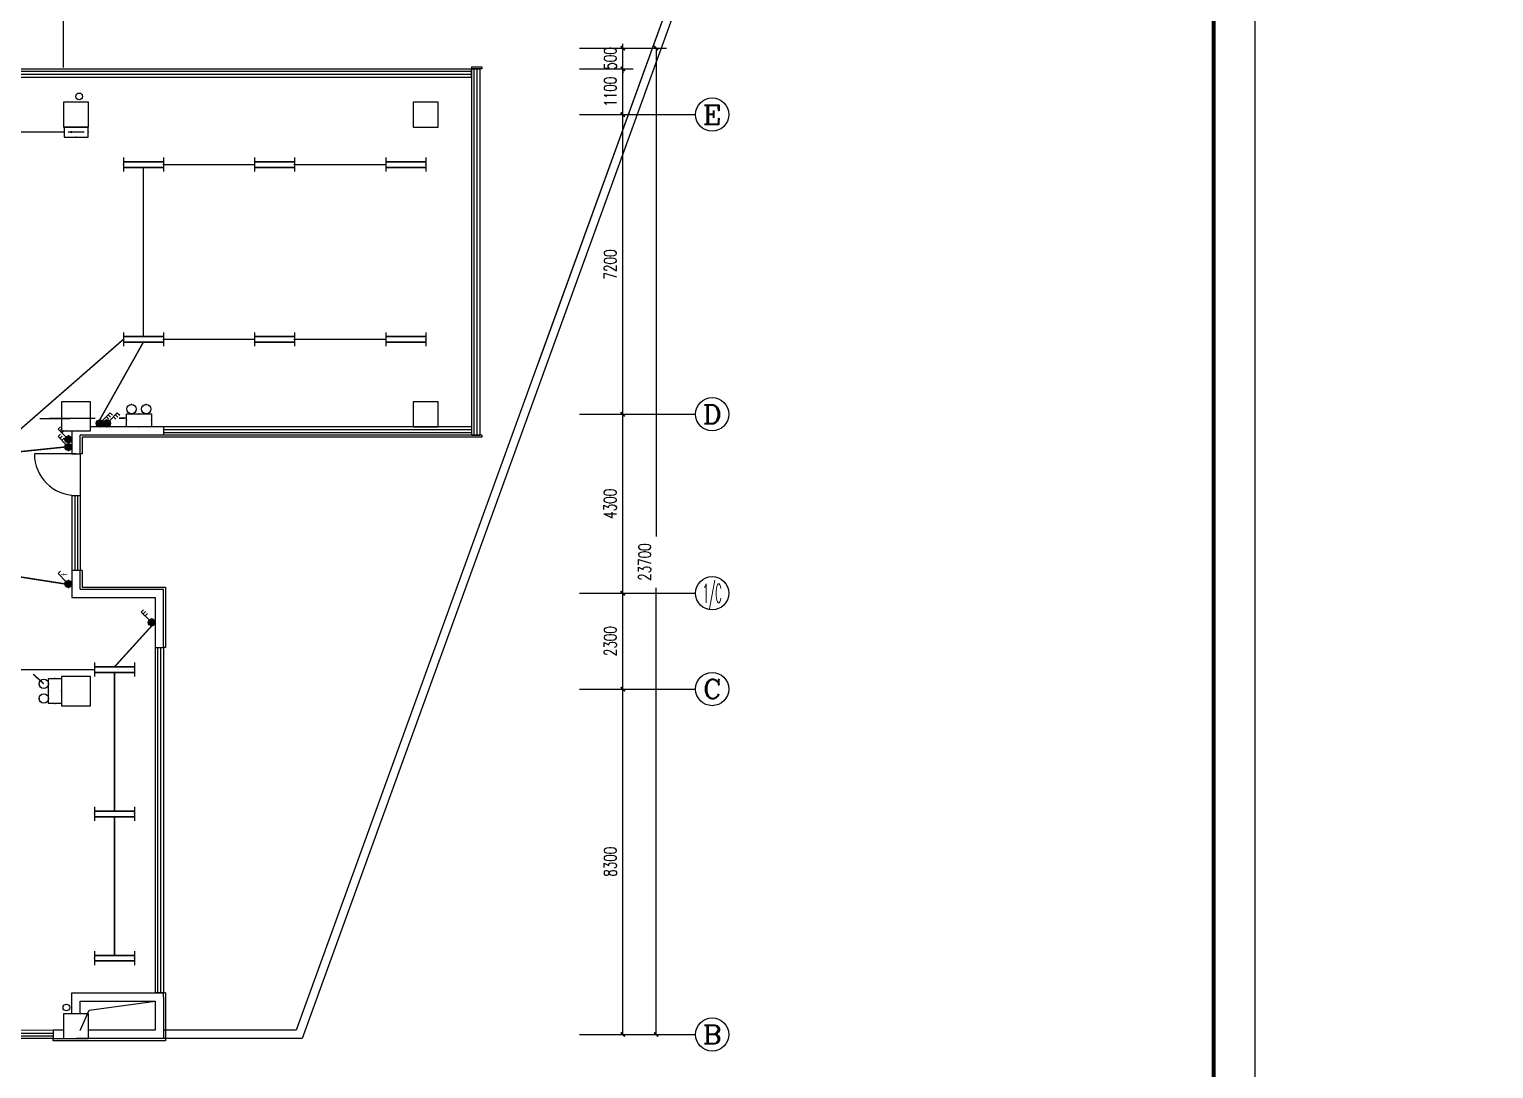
# Model space of a CAD drawing. Extents: x 2166032 to 5302137, y 581493 to 2416206.
# Drawn here: x 2509170 to 2544354, y 1052392 to 1077364 of the extents above; entities that cross this region are included whole.
import ezdxf
from ezdxf.enums import TextEntityAlignment as Align

# ---------------------------------------------------------------- set-up
doc = ezdxf.new("R2010")
doc.units = 0
doc.header["$LTSCALE"] = 1000
doc.header["$MEASUREMENT"] = 0
doc.linetypes.add('DASH', pattern=[0.35, 0.25, -0.1])
for name, color, linetype in [('AXIS', 3, 'Continuous'), ('AXIS_TEXT', 7, 'Continuous'), ('COLUMN', 2, 'Continuous'), ('EQUIP-照明', 3, 'Continuous'), ('PUB_TITLE', 137, 'Continuous'), ('STAIR', 8, 'Continuous'), ('SURFACE', 8, 'Continuous'), ('TEL_TEXT', 7, 'Continuous'), ('WALL', 8, 'Continuous'), ('WINDOW', 8, 'Continuous'), ('WIRE-应急', 6, 'DASH'), ('WIRE-照明', 1, 'Continuous'), ('屋面', 151, 'Continuous')]:
    doc.layers.add(name, color=color, linetype=linetype)
doc.styles.add('_TCH_AXIS', font='complex_.ttf')
doc.styles.add('_TEL_DIM', font='@tssdeng.shx', dxfattribs={"width": 0.8, "height": 3.5, "bigfont": '!tssdchn.shx'})
doc.styles.add('COMPLEX', font='complex_.ttf')
doc.styles.add('DIM_FONT', font='simplex_.ttf', dxfattribs={"width": 0.7})
doc.styles.get("Standard").update_dxf_attribs({"font": 'tssdeng.shx', "bigfont": 'tssdchn.shx'})
doc.dimstyles.new('DIMN', dxfattribs={"dimtxt": 300, "dimasz": 100, "dimexe": 250, "dimexo": 300, "dimgap": 150, "dimtad": 1, "dimdec": 0, "dimzin": 0, "dimdsep": 46, "dimtxsty": 'DIM_FONT', "dimblk": 'ARCHTICK', "dimcen": 0.09, "dimclrt": 7, "dimazin": 2, "dimtfac": 1, "dimtdec": 0, "dimtix": 1, "dimtmove": 2, "dimatfit": 3, "dimldrblk": 'ARCHTICK', "dimfxl": 1, "dimtolj": 1, "dimtzin": 0, "dimarcsym": 0})

# ---------------------------------------------------------------- blocks, each defined once
blk = doc.blocks.new('$equip$00001160')
for p, q in [((-1.2, 0.417), (-1.2, -0.417)), ((-1.2, 0.167), (1.2, 0.167)), ((1.2, 0.417), (1.2, -0.417)), ((-1.2, -0.167), (1.2, -0.167))]:
    blk.add_line(p, q)
at = {"const_width": 0.1}
for points in [[(-1.2, 0.167), (1.2, 0.167)], [(-1.2, -0.167), (1.2, -0.167)]]:
    blk.add_lwpolyline(points, dxfattribs=at)
at = {"layer": 'EQUIP-照明'}
for p in [(-1.2, 0), (0, 0.167), (1.2, 0), (0, -0.167)]:
    blk.add_point(p, dxfattribs=at)
at = {"layer": 'EQUIP-照明', "flags": 9}
blk.add_attdef('A', (0, 0), '', height=0.00002, dxfattribs=at)
blk = doc.blocks.new('$equip$00001964')
for p, q in [((0.147, 0.356), (0.625, 0.833)), ((0.399, 0.607), (0.54, 0.466)), ((0.512, 0.72), (0.653, 0.579)), ((0.625, 0.833), (0.766, 0.692))]:
    blk.add_line(p, q)
blk.add_circle((0, 0.208), 0.208)
for p in [(-0.208, 0.208), (0, 0.417), (0, 0), (0.208, 0.208)]:
    blk.add_point(p)
for points in [[(-0.18, 0.313), (0.18, 0.313), (-0.208, 0.208), (0.208, 0.208)], [(-0.18, 0.104), (0.18, 0.104), (-0.208, 0.208), (0.208, 0.208)], [(-0.104, 0.389), (0.104, 0.389), (-0.18, 0.313), (0.18, 0.313)], [(-0.104, 0.028), (0.104, 0.028), (-0.18, 0.104), (0.18, 0.104)], [(0, 0.417), (0, 0.417), (-0.104, 0.389), (0.104, 0.389)], [(0, 0), (0, 0), (-0.104, 0.028), (0.104, 0.028)]]:
    blk.add_solid(points)
at = {"layer": 'TEL_TEXT', "style": '_TEL_DIM', "flags": 1}
blk.add_attdef('A', text='', height=0.00002, dxfattribs=at).set_placement((0, 0), align=Align.MIDDLE_CENTER)
blk = doc.blocks.new('$equip$00001822')
for p, q in [((0.147, 0.356), (0.625, 0.833)), ((0.625, 0.833), (0.766, 0.692))]:
    blk.add_line(p, q)
blk.add_circle((0, 0.208), 0.208)
for p in [(-0.208, 0.208), (-0.015, 0.001), (0, 0.417), (0.208, 0.208)]:
    blk.add_point(p)
for points in [[(-0.18, 0.313), (0.18, 0.313), (-0.208, 0.208), (0.208, 0.208)], [(-0.18, 0.104), (0.18, 0.104), (-0.208, 0.208), (0.208, 0.208)], [(-0.104, 0.389), (0.104, 0.389), (-0.18, 0.313), (0.18, 0.313)], [(-0.104, 0.028), (0.104, 0.028), (-0.18, 0.104), (0.18, 0.104)], [(0, 0.417), (0, 0.417), (-0.104, 0.389), (0.104, 0.389)], [(0, 0), (0, 0), (-0.104, 0.028), (0.104, 0.028)]]:
    blk.add_solid(points)
at = {"color": 7, "style": '_TEL_DIM'}
blk.add_attdef('$TEXT$', text='', height=0.4, dxfattribs=at).set_placement((0.581, 0.465), align=Align.MIDDLE_CENTER)
at = {"color": 7, "style": '_TEL_DIM', "flags": 1}
blk.add_attdef('A', text='', height=0.00002, dxfattribs=at).set_placement((0, 0), align=Align.MIDDLE_CENTER)
blk = doc.blocks.new('$equip$00001687')
for p, q in [((0.72, 0.6), (-0.72, 0.6)), ((-0.72, 0.6), (-0.72, 0)), ((-0.72, 0), (0.72, 0)), ((0.72, 0), (0.72, 0.6))]:
    blk.add_line(p, q)
at = {"color": 7}
blk.add_line((-0.48, 0.3), (0.48, 0.3), dxfattribs=at)
for p in [(-0.72, 0.3), (0, 0.6), (0, 0), (0.72, 0.3)]:
    blk.add_point(p)
blk.add_solid([(0.24, 0.228), (0.528, 0.3), (0.24, 0.372)])
at = {"layer": 'TEL_TEXT', "style": '_TEL_DIM', "flags": 1}
blk.add_attdef('A', text='', height=0.00002, dxfattribs=at).set_placement((0, 0), align=Align.MIDDLE_CENTER)
blk = doc.blocks.new('$equip_U$00000006')
at = {"color": 3}
for p, q in [((-0.6, 0.624), (0.6, 0.624)), ((-0.6, 0), (-0.6, 0.624)), ((0.6, 0), (-0.6, 0)), ((0.6, 0.624), (0.6, 0))]:
    blk.add_line(p, q, dxfattribs=at)
for centre in [(-0.35, 0.849), (0.35, 0.849)]:
    blk.add_circle(centre, 0.225, dxfattribs=at)
at = {"style": '_TEL_DIM', "flags": 1}
blk.add_attdef('A', text='', height=0.00002, dxfattribs=at).set_placement((0, 0), align=Align.MIDDLE_CENTER)
blk = doc.blocks.new('$equip_U$00000175(20081108-2321)')
for p in [(-0.6, 0.312), (0, 0.624), (0, 0), (0.6, 0.312)]:
    blk.add_point(p)
blk.add_blockref('$equip_U$00000006', (0, 0))
at = {"color": 7, "style": '_TEL_DIM', "flags": 1}
blk.add_attdef('A', text='', height=0.000025, dxfattribs=at).set_placement((0, 0), align=Align.MIDDLE_CENTER)
blk = doc.blocks.new('$equip_U$00000184(许虹剑)')
for p in [(-0.35, 1.074), (0.35, 1.074), (-0.6, 0.312), (0, 0), (0.6, 0.312)]:
    blk.add_point(p)
blk.add_blockref('$equip_U$00000175(20081108-2321)', (0, 0))
at = {"color": 7, "style": '_TEL_DIM', "flags": 1}
blk.add_attdef('A', text='', height=0.000025, dxfattribs=at).set_placement((0, 0), align=Align.MIDDLE_CENTER)
blk = doc.blocks.new('$equip_U$00000360(20081108-2321)')
at = {"ltscale": 5}
for p in [(-0.35, 1.074), (0.35, 1.074), (-0.6, 0.312), (0, 0), (0.6, 0.312)]:
    blk.add_point(p, dxfattribs=at)
blk.add_blockref('$equip_U$00000184(许虹剑)', (0, 0), dxfattribs=at)
at = {"color": 7, "style": '_TEL_DIM', "flags": 1}
blk.add_attdef('A', text='', height=0.000025, dxfattribs=at).set_placement((0, 0), align=Align.MIDDLE_CENTER)
blk = doc.blocks.new('_ArchTick')
at = {"color": 0, "linetype": 'ByBlock', "const_width": 0.4}
blk.add_lwpolyline([(-0.5, -0.5), (0.5, 0.5)], dxfattribs=at)
blk = doc.blocks.new('*D3013')
at = {"layer": 'AXIS', "color": 0, "lineweight": -2}
for p, q in [((2522387, 1061514), (2523680, 1061514)), ((2523430, 1053214), (2523430, 1061514)), ((2522387, 1053214), (2523680, 1053214))]:
    blk.add_line(p, q, dxfattribs=at)
at = {"layer": 'Defpoints', "color": 0}
for p in [(2522087, 1061514), (2523430, 1061514), (2522087, 1053214)]:
    blk.add_point(p, dxfattribs=at)
at = {"layer": 'AXIS', "color": 0, "lineweight": -2, "xscale": 100, "yscale": 100, "zscale": 100}
for p, rotation in [((2523430, 1061514), 90), ((2523430, 1053214), 270)]:
    blk.add_blockref('_ArchTick', p, dxfattribs=dict(at, rotation=rotation))
at = {"layer": 'AXIS', "color": 7, "insert": (2523129, 1057364), "char_height": 300, "attachment_point": 5, "rotation": 90, "style": 'DIM_FONT'}
blk.add_mtext('\\A1;8300', dxfattribs=at)
blk = doc.blocks.new('*D3014')
at = {"layer": 'AXIS', "color": 0, "lineweight": -2}
for p, q in [((2522387, 1063814), (2523680, 1063814)), ((2523430, 1061514), (2523430, 1063814)), ((2522387, 1061514), (2523680, 1061514))]:
    blk.add_line(p, q, dxfattribs=at)
at = {"layer": 'Defpoints', "color": 0}
for p in [(2522087, 1063814), (2523430, 1063814), (2522087, 1061514)]:
    blk.add_point(p, dxfattribs=at)
at = {"layer": 'AXIS', "color": 0, "lineweight": -2, "xscale": 100, "yscale": 100, "zscale": 100}
for p, rotation in [((2523430, 1063814), 90), ((2523430, 1061514), 270)]:
    blk.add_blockref('_ArchTick', p, dxfattribs=dict(at, rotation=rotation))
at = {"layer": 'AXIS', "color": 7, "insert": (2523129, 1062664), "char_height": 300, "attachment_point": 5, "rotation": 90, "style": 'DIM_FONT'}
blk.add_mtext('\\A1;2300', dxfattribs=at)
blk = doc.blocks.new('*D3015')
at = {"layer": 'AXIS', "color": 0, "lineweight": -2}
for p, q in [((2522387, 1068114), (2523680, 1068114)), ((2523430, 1063814), (2523430, 1068114)), ((2522387, 1063814), (2523680, 1063814))]:
    blk.add_line(p, q, dxfattribs=at)
at = {"layer": 'Defpoints', "color": 0}
for p in [(2522087, 1068114), (2523430, 1068114), (2522087, 1063814)]:
    blk.add_point(p, dxfattribs=at)
at = {"layer": 'AXIS', "color": 0, "lineweight": -2, "xscale": 100, "yscale": 100, "zscale": 100}
for p, rotation in [((2523430, 1068114), 90), ((2523430, 1063814), 270)]:
    blk.add_blockref('_ArchTick', p, dxfattribs=dict(at, rotation=rotation))
at = {"layer": 'AXIS', "color": 7, "insert": (2523125, 1065964), "char_height": 300, "attachment_point": 5, "rotation": 90, "style": 'DIM_FONT'}
blk.add_mtext('\\A1;4300', dxfattribs=at)
blk = doc.blocks.new('*D3016')
at = {"layer": 'AXIS', "color": 0, "lineweight": -2}
for p, q in [((2522387, 1075314), (2523680, 1075314)), ((2523430, 1068114), (2523430, 1075314)), ((2522387, 1068114), (2523680, 1068114))]:
    blk.add_line(p, q, dxfattribs=at)
at = {"layer": 'Defpoints', "color": 0}
for p in [(2522087, 1075314), (2523430, 1075314), (2522087, 1068114)]:
    blk.add_point(p, dxfattribs=at)
at = {"layer": 'AXIS', "color": 0, "lineweight": -2, "xscale": 100, "yscale": 100, "zscale": 100}
for p, rotation in [((2523430, 1075314), 90), ((2523430, 1068114), 270)]:
    blk.add_blockref('_ArchTick', p, dxfattribs=dict(at, rotation=rotation))
at = {"layer": 'AXIS', "color": 7, "insert": (2523129, 1071714), "char_height": 300, "attachment_point": 5, "rotation": 90, "style": 'DIM_FONT'}
blk.add_mtext('\\A1;7200', dxfattribs=at)
blk = doc.blocks.new('*D3017')
at = {"layer": 'AXIS', "color": 0, "lineweight": -2}
for p, q in [((2522387, 1076414), (2523680, 1076414)), ((2523430, 1075314), (2523430, 1076414)), ((2522387, 1075314), (2523680, 1075314))]:
    blk.add_line(p, q, dxfattribs=at)
at = {"layer": 'Defpoints', "color": 0}
for p in [(2522087, 1076414), (2523430, 1076414), (2522087, 1075314)]:
    blk.add_point(p, dxfattribs=at)
at = {"layer": 'AXIS', "color": 0, "lineweight": -2, "xscale": 100, "yscale": 100, "zscale": 100}
for p, rotation in [((2523430, 1076414), 90), ((2523430, 1075314), 270)]:
    blk.add_blockref('_ArchTick', p, dxfattribs=dict(at, rotation=rotation))
at = {"layer": 'AXIS', "color": 7, "insert": (2523129, 1075864), "char_height": 300, "attachment_point": 5, "rotation": 90, "style": 'DIM_FONT'}
blk.add_mtext('\\A1;1100', dxfattribs=at)
blk = doc.blocks.new('*D3018')
at = {"layer": 'AXIS', "color": 0, "lineweight": -2}
for p, q in [((2523430, 1076914), (2523430, 1077014)), ((2522387, 1076914), (2523680, 1076914)), ((2523430, 1076414), (2523430, 1076914)), ((2522387, 1076414), (2523680, 1076414)), ((2523430, 1076414), (2523430, 1076314))]:
    blk.add_line(p, q, dxfattribs=at)
at = {"layer": 'Defpoints', "color": 0}
for p in [(2522087, 1076914), (2523430, 1076914), (2522087, 1076414)]:
    blk.add_point(p, dxfattribs=at)
at = {"layer": 'AXIS', "color": 0, "lineweight": -2, "xscale": 100, "yscale": 100, "zscale": 100}
for p, rotation in [((2523430, 1076914), 270), ((2523430, 1076414), 90)]:
    blk.add_blockref('_ArchTick', p, dxfattribs=dict(at, rotation=rotation))
at = {"layer": 'AXIS', "color": 7, "insert": (2523129, 1076664), "char_height": 300, "attachment_point": 5, "rotation": 90, "style": 'DIM_FONT'}
blk.add_mtext('\\A1;500', dxfattribs=at)
blk = doc.blocks.new('*D3019')
at = {"layer": 'AXIS', "color": 0, "lineweight": -2}
for p, q in [((2522687, 1076914), (2524480, 1076914)), ((2524230, 1076914), (2524230, 1065181)), ((2524230, 1053214), (2524230, 1063948)), ((2522687, 1053214), (2524480, 1053214))]:
    blk.add_line(p, q, dxfattribs=at)
at = {"layer": 'Defpoints', "color": 0}
for p in [(2522387, 1076914), (2524230, 1076914), (2522387, 1053214)]:
    blk.add_point(p, dxfattribs=at)
at = {"layer": 'AXIS', "color": 0, "lineweight": -2, "xscale": 100, "yscale": 100, "zscale": 100}
for p, rotation in [((2524230, 1076914), 90), ((2524230, 1053214), 270)]:
    blk.add_blockref('_ArchTick', p, dxfattribs=dict(at, rotation=rotation))
at = {"layer": 'AXIS', "color": 7, "insert": (2523955, 1064564), "char_height": 300, "attachment_point": 5, "rotation": 90, "style": 'DIM_FONT'}
blk.add_mtext('\\A1;23700', dxfattribs=at)
blk = doc.blocks.new('$TCHSYS$WIN2D')
for p, q in [((-0.5, 0.5), (0.5, 0.5)), ((-0.5, 0.5), (-0.5, -0.5)), ((0.5, 0.5), (0.5, -0.5)), ((0.5, 0.1667), (-0.5, 0.1667)), ((0.5, -0.1667), (-0.5, -0.1667)), ((-0.5, -0.5), (0.5, -0.5))]:
    blk.add_line(p, q)
blk = doc.blocks.new('_AXISO')
blk.add_circle((0, 0), 0.5)
at = {"layer": 'AXIS_TEXT', "style": 'COMPLEX', "width": 1.171875}
blk.add_attdef('A', text='', height=0.56, dxfattribs=at).set_placement((-0.25, -0.28), (0.25, -0.28), align=Align.FIT)

msp = doc.modelspace()

# ---------------------------------------------------------------- linework, layer by layer
msp.add_circle((2604640.5, 1020101.3), 438608.5)
at = {"layer": 'AXIS'}
for p, q in [((2522387.4, 1075314.3), (2525177.2, 1075314.3)), ((2522387.4, 1068114.3), (2525177.2, 1068114.3)), ((2522387.4, 1063814.3), (2525177.2, 1063814.3)), ((2522387.4, 1061514.3), (2525177.2, 1061514.3)), ((2522387.4, 1053214.3), (2525177.2, 1053214.3))]:
    msp.add_line(p, q, dxfattribs=at)
msp.add_lwpolyline([(2510394.4, 1053313.5), (2510607.2, 1053797.4), (2512194.4, 1054013.4)], dxfattribs=at)
at = {"layer": 'COLUMN'}
for p, q in [((2510594.4, 1075614.3), (2509994.4, 1075614.3)), ((2509994.4, 1075614.3), (2509994.4, 1075014.3)), ((2510594.4, 1075014.3), (2510594.4, 1075614.3)), ((2518994.4, 1075614.3), (2518394.4, 1075614.3)), ((2518394.4, 1075614.3), (2518394.4, 1075014.3)), ((2518994.4, 1075014.3), (2518994.4, 1075614.3)), ((2509994.4, 1075014.3), (2510594.4, 1075014.3)), ((2518394.4, 1075014.3), (2518994.4, 1075014.3)), ((2510642.8, 1068414.3), (2509942.8, 1068414.3)), ((2509942.8, 1068414.3), (2509942.8, 1067714.3)), ((2510642.8, 1067714.3), (2510642.8, 1068414.3)), ((2518994.4, 1068414.3), (2518394.4, 1068414.3)), ((2518394.4, 1068414.3), (2518394.4, 1067814.3)), ((2518994.4, 1067814.3), (2518994.4, 1068414.3)), ((2509942.8, 1067714.3), (2510642.8, 1067714.3)), ((2518394.4, 1067814.3), (2518994.4, 1067814.3)), ((2510642.8, 1061814.3), (2509942.8, 1061814.3)), ((2509942.8, 1061814.3), (2509942.8, 1061114.3)), ((2510642.8, 1061114.3), (2510642.8, 1061814.3)), ((2509942.8, 1061114.3), (2510642.8, 1061114.3)), ((2510594.1, 1053714.5), (2509994.1, 1053714.5)), ((2509994.1, 1053714.5), (2509994.1, 1053114.5)), ((2510594.1, 1053114.5), (2510594.1, 1053714.5)), ((2509994.1, 1053114.5), (2510594.1, 1053114.5))]:
    msp.add_line(p, q, dxfattribs=at)
at = {"layer": 'PUB_TITLE'}
msp.add_lwpolyline([(2433524.2, 1033519.6), (2538624.2, 1033519.6), (2538624.2, 1092919.6), (2433524.2, 1092919.6)], close=True, dxfattribs=at)
at = {"layer": 'PUB_TITLE', "const_width": 100}
msp.add_lwpolyline([(2436024.2, 1034519.6), (2537624.2, 1034519.6), (2537624.2, 1091919.6), (2436024.2, 1091919.6)], close=True, dxfattribs=at)
at = {"layer": 'STAIR'}
for points in [[(2509994.4, 1076444.3), (2509994.4, 1088814.3), (2525897.2, 1088814.3), (2527724.4, 1086217.4), (2521394.4, 1068755.3)], [(2510194.4, 1081814.3), (2510194.4, 1088614.3), (2525793.3, 1088614.3), (2527500.8, 1086187.6), (2521394.4, 1069342.2)], [(2527724.4, 1086217.4), (2515724.5, 1053114.3), (2512394.4, 1053114.3)], [(2527500.8, 1086187.6), (2515584.3, 1053314.3), (2512394.4, 1053314.3)]]:
    msp.add_lwpolyline(points, dxfattribs=at)
at = {"layer": 'SURFACE'}
for p, q in [((2519794.4, 1076464.3), (2519794.4, 1076414.3)), ((2519794.4, 1076464.3), (2520044.4, 1076464.3)), ((2520044.4, 1076414.3), (2519994.4, 1076414.3)), ((2520044.4, 1076464.3), (2520044.4, 1076414.3)), ((2510444.4, 1067564.3), (2510444.4, 1067164.3)), ((2518694.4, 1067564.3), (2510444.4, 1067564.3)), ((2520044.4, 1067564.3), (2518694.4, 1067564.3)), ((2520044.4, 1067614.3), (2519994.4, 1067614.3)), ((2520044.4, 1067614.3), (2520044.4, 1067564.3)), ((2510444.4, 1067164.3), (2510394.4, 1067164.3)), ((2510444.4, 1064364.3), (2510394.4, 1064364.3)), ((2510444.4, 1064364.3), (2510444.4, 1063964.3)), ((2510444.4, 1063964.3), (2512444.4, 1063964.3)), ((2512444.4, 1063964.3), (2512444.4, 1062514.3)), ((2512444.4, 1062514.3), (2512394.4, 1062514.3)), ((2512444.4, 1054214.3), (2512394.4, 1054214.3)), ((2512444.4, 1054214.3), (2512444.4, 1054113.4)), ((2512444.4, 1054113.4), (2512444.4, 1053064.3)), ((2509744.4, 1053064.3), (2509744.4, 1053114.3)), ((2510294.4, 1053064.3), (2509744.4, 1053064.3)), ((2512444.4, 1053064.3), (2510294.4, 1053064.3))]:
    msp.add_line(p, q, dxfattribs=at)
at = {"layer": 'WALL'}
for p, q in [((2519994.4, 1076414.3), (2519794.4, 1076414.3)), ((2519794.4, 1076414.3), (2519794.4, 1076214.3)), ((2519994.4, 1076414.3), (2519994.4, 1067614.3)), ((2519794.4, 1076214.3), (2519794.4, 1067814.3)), ((2510194.4, 1067714.3), (2510194.4, 1067164.3)), ((2510394.4, 1067164.3), (2510394.4, 1067614.3)), ((2518694.4, 1067614.3), (2510394.4, 1067614.3)), ((2518394.4, 1067814.3), (2510642.8, 1067814.3)), ((2519994.4, 1067614.3), (2518694.4, 1067614.3)), ((2519794.4, 1067814.3), (2518994.4, 1067814.3)), ((2510194.4, 1067164.3), (2510394.4, 1067164.3)), ((2510394.4, 1064364.3), (2510194.4, 1064364.3)), ((2510194.4, 1064364.3), (2510194.4, 1063714.3)), ((2510394.4, 1063914.3), (2510394.4, 1064364.3)), ((2510194.4, 1063714.3), (2512194.4, 1063714.3)), ((2510394.4, 1063914.3), (2512394.4, 1063914.3)), ((2512194.4, 1063714.3), (2512194.4, 1062514.3)), ((2512394.4, 1062514.3), (2512394.4, 1063914.3)), ((2512194.4, 1062514.3), (2512394.4, 1062514.3)), ((2510194.4, 1054213.4), (2512194.4, 1054213.4)), ((2510194.4, 1053714.5), (2510194.4, 1054213.4)), ((2512394.4, 1054214.3), (2512194.4, 1054214.3)), ((2512194.4, 1054214.3), (2512194.4, 1054213.4)), ((2512394.4, 1054113.4), (2512394.4, 1054214.3)), ((2512394.4, 1054113.4), (2512394.4, 1053114.3)), ((2510394.4, 1054013.4), (2512194.4, 1054013.4)), ((2510394.4, 1053714.5), (2510394.4, 1054013.4)), ((2512194.4, 1054013.4), (2512194.4, 1053314.3)), ((2509994.1, 1053314.3), (2509744.4, 1053314.3)), ((2509744.4, 1053314.3), (2509744.4, 1053114.3)), ((2509744.4, 1053114.3), (2510294.4, 1053114.3)), ((2512394.4, 1053114.3), (2510294.4, 1053114.3)), ((2512194.4, 1053314.3), (2510594.1, 1053314.3))]:
    msp.add_line(p, q, dxfattribs=at)
msp.add_lwpolyline([(2509994.4, 1076924.8), (2509994.4, 1088814.3), (2525897.2, 1088814.3), (2527724.4, 1086217.4), (2521394.4, 1068755.3)], dxfattribs=at)
at = {"layer": 'WINDOW'}
for p, q in [((2510294.4, 1067164.3), (2509294.4, 1067164.3)), ((2510394.4, 1067164.3), (2510394.4, 1064364.3)), ((2510194.4, 1066164.3), (2510194.4, 1064364.3)), ((2510194.4, 1066164.3), (2510394.4, 1066164.3)), ((2510261, 1066164.3), (2510261, 1064364.3)), ((2510327.7, 1066164.3), (2510327.7, 1064364.3)), ((2510394.4, 1066164.3), (2510394.4, 1064364.3))]:
    msp.add_line(p, q, dxfattribs=at)
msp.add_arc((2510294.4, 1067164.3), 1000, 180, 270, dxfattribs=at)
at = {"layer": 'WIRE-应急', "linetype": 'DASH', "const_width": 35}
msp.add_lwpolyline([(2510006.4, 1074894.3), (2502583.5, 1074894.3, -0.1781968), (2502453.8, 1074942), (2502354.9, 1075026.3)], format="xyb", dxfattribs=at)
for points in [[(2509419.9, 1068010.7), (2510755.1, 1068018.6)], [(2511326.4, 1068022.8), (2511504, 1068023.1)], [(2506217, 1064633.5), (2510027.7, 1064039.3)], [(2509265.7, 1061868.5), (2509518.3, 1061639.4)]]:
    msp.add_lwpolyline(points, dxfattribs=at)
at = {"layer": 'WIRE-照明', "linetype": 'Continuous', "const_width": 35}
for points in [[(2511911.2, 1074047.6), (2511911.2, 1069981)], [(2512391.2, 1074114.3), (2514584.5, 1074114.3)], [(2515544.5, 1074114.3), (2517737.7, 1074114.3)], [(2512391.2, 1069914.3), (2514584.5, 1069914.3)], [(2515544.5, 1069914.3), (2517737.7, 1069914.3)], [(2510863, 1067981), (2511911.2, 1069847.6)], [(2510946.3, 1067897.6), (2510952.2, 1067897.6)], [(2508255.2, 1067144.1), (2510027.7, 1067328.7)], [(2510111, 1067412.1), (2510111, 1067427.5)], [(2511218.5, 1062047.6), (2512111, 1063031)], [(2507563, 1061981), (2510738.5, 1061981)], [(2511218.5, 1061914.3), (2511218.5, 1058581)], [(2511218.5, 1058447.6), (2511218.5, 1055114.3)]]:
    msp.add_lwpolyline(points, dxfattribs=at)
at = {"layer": 'WIRE-照明', "color": 1, "linetype": 'Continuous', "const_width": 35}
msp.add_lwpolyline([(2508255.2, 1067144.1), (2511431.2, 1069914.3)], dxfattribs=at)
at = {"layer": '屋面', "color": 6}
for centre in [(2510369.8, 1075752.5), (2510060.8, 1053863.7)]:
    msp.add_circle(centre, 80, dxfattribs=at)

# ---------------------------------------------------------------- block references
at = {"layer": 'AXIS'}
ref = msp.add_blockref('_AXISO', (2525577.2, 1075314.3), dxfattribs=dict(at, xscale=800, yscale=800, zscale=800))
ref.add_attrib('A', 'E', dxfattribs={"layer": 'AXIS_TEXT', "height": 452.5, "style": '_TCH_AXIS'}).set_placement((2525350.9, 1075088), (2525803.5, 1075088), align=Align.FIT)
ref = msp.add_blockref('_AXISO', (2525577.2, 1068114.3), dxfattribs=dict(at, xscale=800, yscale=800, zscale=800))
ref.add_attrib('A', 'D', dxfattribs={"layer": 'AXIS_TEXT', "height": 452.5, "style": '_TCH_AXIS', "width": 0.95528}).set_placement((2525350.9, 1067888), (2525803.5, 1067888), align=Align.FIT)
ref = msp.add_blockref('_AXISO', (2525577.2, 1063814.3), dxfattribs=dict(at, xscale=800, yscale=800, zscale=800))
ref.add_attrib('A', '1/C', dxfattribs={"layer": 'AXIS_TEXT', "height": 452.55, "style": '_TCH_AXIS', "width": 0.361372}).set_placement((2525350.9, 1063588), (2525803.5, 1063588), align=Align.FIT)
ref = msp.add_blockref('_AXISO', (2525577.2, 1061514.3), dxfattribs=dict(at, xscale=800, yscale=800, zscale=800))
ref.add_attrib('A', 'C', dxfattribs={"layer": 'AXIS_TEXT', "height": 452.5, "style": '_TCH_AXIS'}).set_placement((2525350.9, 1061288), (2525803.5, 1061288), align=Align.FIT)
ref = msp.add_blockref('_AXISO', (2525577.2, 1053214.3), dxfattribs=dict(at, xscale=800, yscale=800, zscale=800))
ref.add_attrib('A', 'B', dxfattribs={"layer": 'AXIS_TEXT', "height": 452.5, "style": '_TCH_AXIS', "width": 0.95528}).set_placement((2525350.9, 1052988), (2525803.5, 1052988), align=Align.FIT)
at = {"layer": 'EQUIP-照明'}
for name, p, xscale, yscale, zscale, rotation in [('$equip$00001687', (2510294.4, 1075014.3), 400, 400, 400, 180), ('$equip$00001964', (2510194.4, 1067510.8), 400, 400, 400, 90), ('$equip$00001964', (2510194.4, 1067328.7), 400, 400, 400, 90), ('$equip$00001964', (2512194.4, 1063114.3), 400, 400, 400, 90), ('$equip_U$00000360(20081108-2321)', (2509942.8, 1061464.3), 500, 500, 500, 90)]:
    msp.add_blockref(name, p, dxfattribs=dict(at, xscale=xscale, yscale=yscale, zscale=zscale, rotation=rotation))
for name, p, xscale, yscale, zscale in [('$equip$00001160', (2511911.2, 1074114.3), 400, 400, 400), ('$equip$00001160', (2515064.5, 1074114.3), 400, 400, 400), ('$equip$00001160', (2518217.7, 1074114.3), 400, 400, 400), ('$equip$00001160', (2511911.2, 1069914.3), 400, 400, 400), ('$equip$00001160', (2515064.5, 1069914.3), 400, 400, 400), ('$equip$00001160', (2518217.7, 1069914.3), 400, 400, 400), ('$equip_U$00000360(20081108-2321)', (2511804.1, 1067814.3), 500, 500, 500), ('$equip$00001964', (2510863, 1067814.3), 400, 400, 400), ('$equip$00001964', (2511035.5, 1067814.3), 400, 400, 400), ('$equip$00001160', (2511218.5, 1061981), 400, 400, 400), ('$equip$00001160', (2511218.5, 1058514.3), 400, 400, 400), ('$equip$00001160', (2511218.5, 1055047.6), 400, 400, 400)]:
    msp.add_blockref(name, p, dxfattribs=dict(at, xscale=xscale, yscale=yscale, zscale=zscale))
at = {"layer": 'EQUIP-照明', "xscale": 400, "yscale": 400, "zscale": 400, "rotation": 90}
msp.add_blockref('$equip$00001822', (2510194.4, 1064039.3), dxfattribs=at).add_auto_attribs({'$TEXT$': 't'})
at = {"layer": 'WINDOW', "yscale": -200}
for p, xscale, zscale, rotation in [((2513294.4, 1076314.3), 13000, 13000, 359.9999999999927), ((2519894.4, 1072014.3), 8800, 8800, 270.0000022749623), ((2516094.4, 1067714.3), 7400, 7400, 180), ((2512294.4, 1058364.3), 8300, 8300, 270), ((2508994.4, 1053214.3), 1500, 1500, 180.0012762042895)]:
    msp.add_blockref('$TCHSYS$WIN2D', p, dxfattribs=dict(at, xscale=xscale, zscale=zscale, rotation=rotation))

# ---------------------------------------------------------------- dimensions: what is measured, and where the dimension line sits
at = {"layer": 'AXIS'}
for p1, p2, picture, middle in [((2522087.4, 1076414.3), (2522087.4, 1076914.3), '*D3018', (2523128.9, 1076664.3)), ((2522087.4, 1075314.3), (2522087.4, 1076414.3), '*D3017', (2523128.9, 1075864.3)), ((2522087.4, 1068114.3), (2522087.4, 1075314.3), '*D3016', (2523128.9, 1071714.3)), ((2522087.4, 1063814.3), (2522087.4, 1068114.3), '*D3015', (2523125.5, 1065964.3)), ((2522087.4, 1061514.3), (2522087.4, 1063814.3), '*D3014', (2523128.9, 1062664.3)), ((2522087.4, 1053214.3), (2522087.4, 1061514.3), '*D3013', (2523128.9, 1057364.3))]:
    dim = msp.add_aligned_dim(p1=p1, p2=p2, distance=-1342.9, dimstyle='DIMN', dxfattribs=at)
    dim.commit()
    dim.dimension.update_dxf_attribs({"geometry": picture, "text_midpoint": middle})
dim = msp.add_linear_dim(base=(2524230.3, 1076914.3), p1=(2522387.4, 1053214.3), p2=(2522387.4, 1076914.3), angle=90, dimstyle='DIMN', dxfattribs=at)
dim.commit()
dim.dimension.update_dxf_attribs({"geometry": '*D3019', "text_midpoint": (2523955.3, 1064564.3), "dimtype": 161})

doc.saveas('drawing.dxf')
